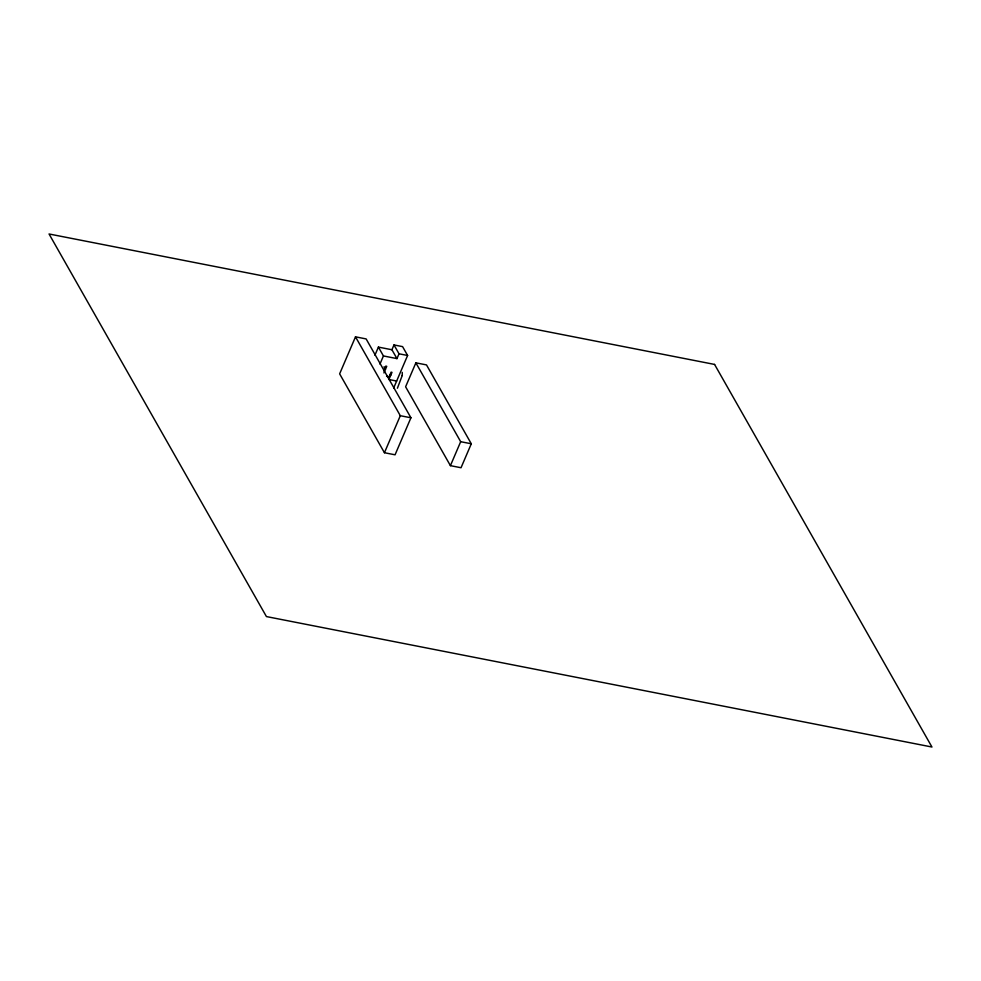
<?xml version="1.0" encoding="UTF-8"?>
<svg xmlns="http://www.w3.org/2000/svg" width="981" height="981" viewBox="0 0 981 981"><rect width="100%" height="100%" fill="white"/><g stroke="black" fill="none" stroke-linecap="round" stroke-linejoin="round"><path stroke-width="1.47" d="M402.247 375.502L402.259 372.4M402.247 375.453L397.403 388.231M355.502 336.839L339.634 373.859L384.442 452.731L395.061 454.804L410.929 417.783L366.121 338.923L355.502 336.839L400.309 415.711L410.929 417.783M374.926 355.208L378.408 347.102L391.922 349.751L396.962 358.605L399.022 353.798L393.982 344.944L391.922 349.751M379.954 364.061L383.436 355.944L378.408 347.102M383.829 370.683L385.791 366.121L386.747 366.305L383.914 372.927M393.663 388.01L407.606 355.478L402.578 346.624L393.982 344.944M415.87 362.835L405.607 386.784L450.414 465.656L461.033 467.741L471.297 443.78L426.49 364.907L415.87 362.835L460.678 441.695L471.297 443.78M384.442 452.731L400.309 415.711M450.414 465.656L460.678 441.695M384.491 369.138L385.459 369.322L384.025 366.796M399.022 353.798L407.606 355.478M383.436 355.944L396.962 358.605M389.874 375.036L390.769 375.208M386.575 376.312L389.101 376.814L391.1 372.155L391.995 372.339L388.917 379.512L396.655 381.033M714.573 364.429L49.05 233.981L266.427 616.571L931.95 747.019L714.573 364.429"/></g></svg>
